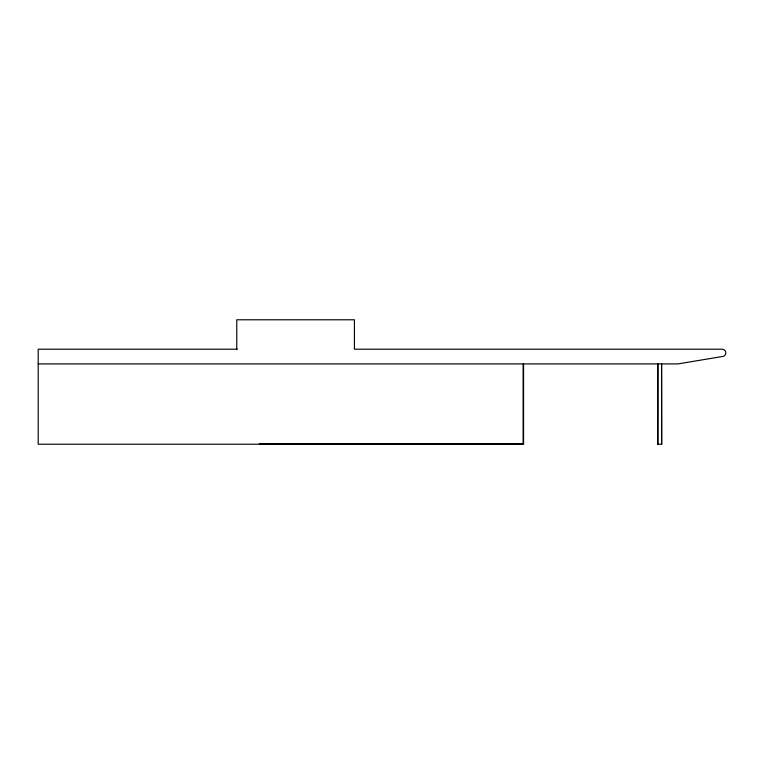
<?xml version="1.0" encoding="UTF-8"?>
<svg xmlns="http://www.w3.org/2000/svg" width="764" height="764" viewBox="0 0 764 764"><rect width="100%" height="100%" fill="white"/><g stroke="black" fill="none" stroke-linecap="round" stroke-linejoin="round"><path stroke-width="1.15" d="M237.356 349.205L38.2 349.205L38.2 444.218L523.569 444.218L523.569 363.912M38.2 363.912L678.002 363.912L722.123 356.559A3.677 3.677 0 0 0 725.8 352.882A3.677 3.677 0 0 0 722.123 349.205L354.42 349.205L354.42 319.782L236.754 319.782L236.754 349.205M259.263 443.769L267.429 443.769M267.868 443.769L292.134 443.769M292.574 443.769L316.84 443.769M317.289 443.769L341.556 443.769M341.995 443.769L366.262 443.769M366.701 443.769L390.967 443.769M391.416 443.769L440.389 443.769M440.828 443.769L465.104 443.769M465.543 443.769L489.81 443.769M490.249 443.769L514.516 443.769M514.965 443.769L523.12 443.769L523.12 434.21M661.576 444.218L661.576 363.912L661.739 444.218L657.718 444.218L657.775 363.912M657.89 363.912L657.89 444.218M523.12 364.199L523.12 373.768M523.12 374.207L523.12 383.767M523.12 384.206L523.12 393.766M523.12 394.205L523.12 403.764M523.12 404.213L523.12 413.773M523.12 414.212L523.12 423.772M523.12 424.211L523.12 433.771"/></g></svg>
